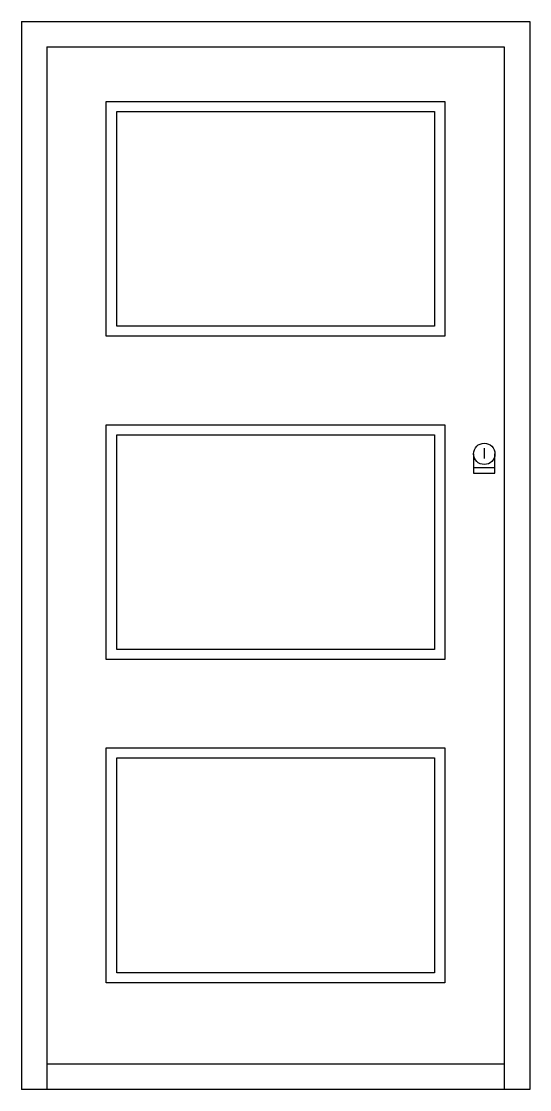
# Model space of a CAD drawing. Header units: millimetres. Extents: x -727.27 to -726.27, y 1771.63 to 1773.73.
import ezdxf

# ---------------------------------------------------------------- set-up
doc = ezdxf.new("R2010")
doc.units = ezdxf.units.MM
doc.header["$LTSCALE"] = 10
doc.layers.add('Portas', color=2, linetype='Continuous')

msp = doc.modelspace()

# ---------------------------------------------------------------- linework, layer by layer
at = {"layer": 'Portas'}
for p, q in [((-727.2656, 1773.73), (-726.2656, 1773.73)), ((-727.2656, 1773.73), (-727.2656, 1771.63)), ((-726.2656, 1773.73), (-726.2656, 1771.63)), ((-726.2656, 1771.63), (-727.2656, 1771.63))]:
    msp.add_line(p, q, dxfattribs=at)
at = {"layer": 'Portas', "color": 1}
for p, q in [((-727.2156, 1773.68), (-727.2156, 1771.63)), ((-727.2156, 1773.68), (-726.3156, 1773.68)), ((-726.3156, 1773.68), (-726.3156, 1771.63)), ((-727.099, 1773.1109), (-727.099, 1773.5725)), ((-727.099, 1773.5725), (-726.4323, 1773.5725)), ((-726.4323, 1773.5725), (-726.4323, 1773.1109)), ((-727.0781, 1773.5528), (-726.4531, 1773.5528)), ((-727.0781, 1773.1306), (-727.0781, 1773.5528)), ((-726.4531, 1773.5528), (-726.4531, 1773.1306)), ((-726.4531, 1773.1306), (-727.0781, 1773.1306)), ((-726.4323, 1773.1109), (-727.099, 1773.1109)), ((-727.099, 1772.937), (-726.4323, 1772.937)), ((-727.099, 1772.4754), (-727.099, 1772.937)), ((-726.4323, 1772.937), (-726.4323, 1772.4754)), ((-727.0781, 1772.4951), (-727.0781, 1772.9173)), ((-727.0781, 1772.9173), (-726.4531, 1772.9173)), ((-726.4531, 1772.9173), (-726.4531, 1772.4951)), ((-726.3549, 1772.8908), (-726.3549, 1772.8708)), ((-726.3759, 1772.8798), (-726.3759, 1772.8418)), ((-726.3339, 1772.8418), (-726.3339, 1772.8798)), ((-726.3759, 1772.8528), (-726.3339, 1772.8528)), ((-726.3759, 1772.8418), (-726.3339, 1772.8418)), ((-726.4531, 1772.4951), (-727.0781, 1772.4951)), ((-726.4323, 1772.4754), (-727.099, 1772.4754)), ((-727.099, 1772.3016), (-726.4323, 1772.3016)), ((-727.099, 1771.84), (-727.099, 1772.3016)), ((-726.4323, 1772.3016), (-726.4323, 1771.84)), ((-727.0781, 1772.2819), (-726.4531, 1772.2819)), ((-727.0781, 1771.8597), (-727.0781, 1772.2819)), ((-726.4531, 1772.2819), (-726.4531, 1771.8597)), ((-726.4531, 1771.8597), (-727.0781, 1771.8597)), ((-726.4323, 1771.84), (-727.099, 1771.84)), ((-726.3156, 1771.68), (-727.2156, 1771.68))]:
    msp.add_line(p, q, dxfattribs=at)
msp.add_circle((-726.3549, 1772.8798), 0.021, dxfattribs=at)

doc.saveas('drawing.dxf')
